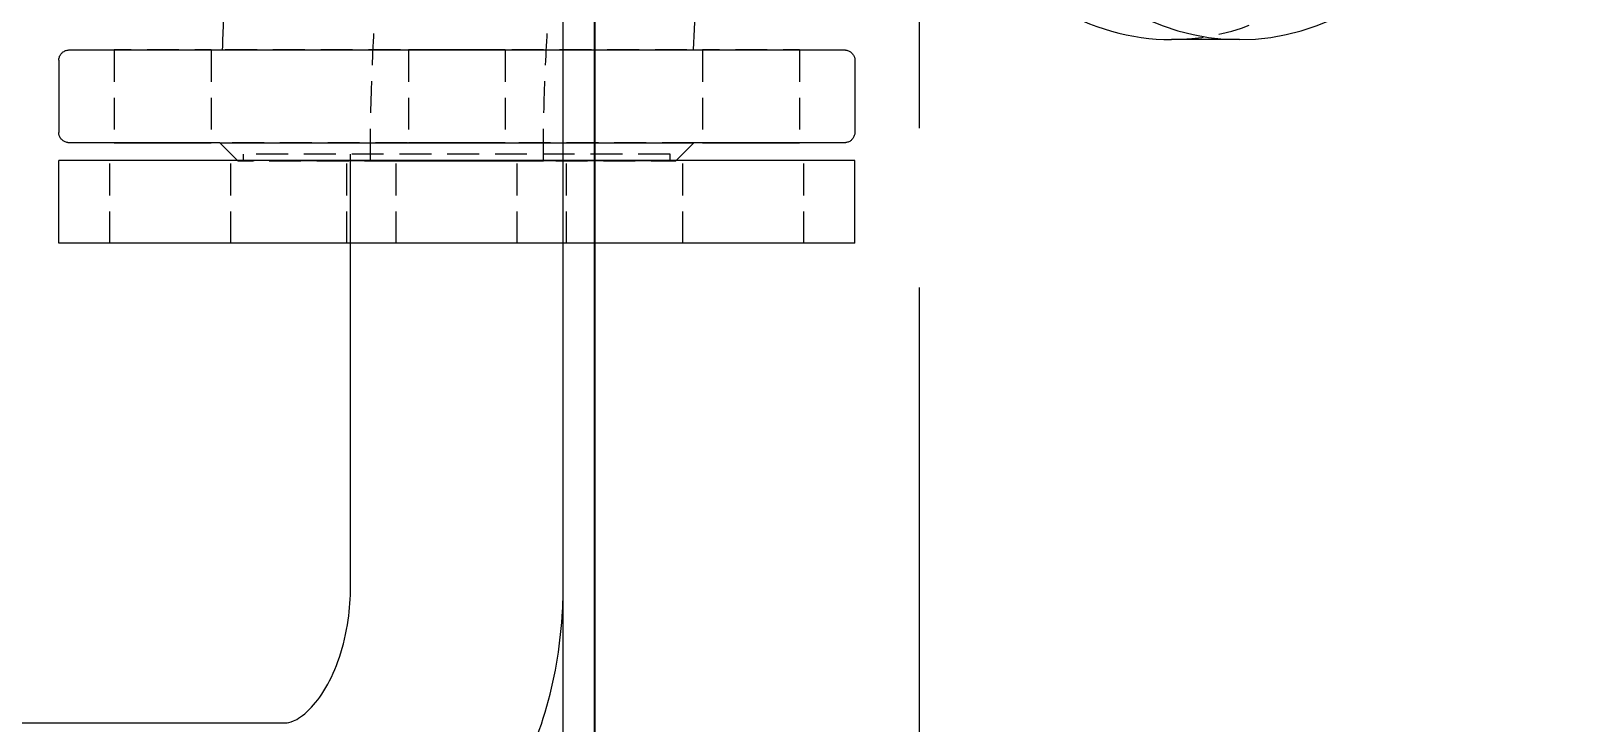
# Model space of a CAD drawing. Header units: millimetres. Extents: x -46397 to 283259, y -8690 to 23983.
# Drawn here: x 9963.4 to 10208.1, y 7592.9 to 7701.5 of the extents above; entities that cross this region are included whole.
import ezdxf
from ezdxf import colors
from ezdxf.entities.mleader import LeaderData, LeaderLine
from ezdxf.enums import TextEntityAlignment as Align
from ezdxf.math import Vec2, Vec3

# ---------------------------------------------------------------- set-up
doc = ezdxf.new("R2010")
doc.units = ezdxf.units.MM
doc.linetypes.add('CENTER', pattern=[2, 1.25, -0.25, 0.25, -0.25])
doc.linetypes.add('HIDDENX2', pattern=[0.75, 0.5, -0.25])
doc.layers.get('Defpoints').update_dxf_attribs({"lineweight": 0})
for name, color, linetype, lineweight in [('0-Dim', 7, 'Continuous', 0), ('DUONGCHINH', 7, 'Continuous', 25), ('DUONGTAM', 1, 'CENTER', 0), ('Long_AM_Visible', 30, 'Continuous', 25), ('PHANTOM 2', 8, 'Continuous', 0)]:
    doc.layers.add(name, color=color, linetype=linetype, lineweight=lineweight)
doc.styles.add('GHI CHÚ 1', font='isocp_IV25.ttf', dxfattribs={"width": 0.8})
doc.styles.add('Long_Text', font='isocp.shx', dxfattribs={"width": 0.7})
doc.styles.get("Standard").update_dxf_attribs({"font": 'isocp.shx', "width": 0.8})
doc.dimstyles.new('1-30SCALE', dxfattribs={"dimtxt": 75, "dimasz": 75, "dimexe": 37.5, "dimexo": 30, "dimgap": 30, "dimtad": 1, "dimtoh": 1, "dimdec": 0, "dimdsep": 46, "dimtxsty": 'GHI CHÚ 1', "dimcen": 0.09, "dimclrd": 256, "dimclre": 256, "dimclrt": 2, "dimadec": 0, "dimazin": 0, "dimtfac": 1, "dimtdec": 0, "dimtofl": 0, "dimtmove": 0, "dimatfit": 3, "dimfxl": 1, "dimlwd": 0, "dimlwe": 0, "dimarcsym": 0})

# ---------------------------------------------------------------- blocks, each defined once
blk = doc.blocks.new('_TagCircle')
at = {"color": 0, "linetype": 'ByBlock', "lineweight": -2, "transparency": 16777216}
blk.add_circle((0, 0), 4, dxfattribs=at)
at = {"layer": 'Long_AM_Visible', "color": 0, "transparency": 16777216, "style": 'Long_Text'}
blk.add_attdef('TAGNUMBER', text='', height=3, dxfattribs=at).set_placement((0, -1.5), align=Align.CENTER)
blk = doc.blocks.new('_Open30')
at = {"color": 0, "linetype": 'ByBlock', "lineweight": -2}
for p, q in [((-1, 0.2679), (0, 0)), ((0, 0), (-1, -0.2679)), ((0, 0), (-1, 0))]:
    blk.add_line(p, q, dxfattribs=at)
blk = doc.blocks.new('A$C3d023de0')
at = {"color": 3, "linetype": 'HIDDENX2', "lineweight": 0, "ltscale": 100, "extrusion": (0, 1, 0)}
blk.add_line((600, 1954.61), (600, 454.61), dxfattribs=at)
at = {"layer": 'DUONGCHINH', "color": 2, "ltscale": 10, "extrusion": (0, 1, 0)}
blk.add_line((605, 1954.61), (605, 454.61), dxfattribs=at)
blk = doc.blocks.new('q kjekjas ad')
at = {"color": 2, "linetype": 'Continuous', "lineweight": 0, "ltscale": 10, "extrusion": (0, 1, 0)}
for p, q in [((-4293.71, 1418.58), (-4304.42, 1418.58)), ((-4479.14, 1415.32), (-4479.14, 1404.01)), ((-4354.14, 1415.32), (-4354.14, 1404.01)), ((-4451.04, 1399.56), (-4453.87, 1402.38)), ((-4433.34, 1332.61), (-4433.34, 1400.61)), ((-4399.94, 1332.61), (-4399.94, 1400.61)), ((-4382.18, 1399.61), (-4379.41, 1402.38)), ((-4354.14, 1399.61), (-4479.14, 1399.61)), ((-4479.14, 1386.61), (-4479.14, 1399.61)), ((-4354.14, 1386.61), (-4354.14, 1399.61)), ((-4354.14, 1386.61), (-4479.14, 1386.61)), ((-4572.2, 1311.31), (-4443.51, 1311.31))]:
    blk.add_line(p, q, dxfattribs=at)
at = {"color": 1, "linetype": 'HIDDENX2', "lineweight": 0, "ltscale": 10, "extrusion": (0, 1, 0)}
for p, q in [((-4470.44, 1416.95), (-4470.44, 1402.38)), ((-4455.22, 1416.95), (-4455.22, 1402.38)), ((-4424.25, 1416.95), (-4424.25, 1402.38)), ((-4409.03, 1416.95), (-4409.03, 1402.38)), ((-4378.05, 1416.95), (-4378.05, 1402.38)), ((-4362.83, 1416.95), (-4362.83, 1402.38)), ((-4383.14, 1400.61), (-4450.14, 1400.61)), ((-4450.14, 1399.61), (-4450.14, 1400.61)), ((-4433.89, 1386.61), (-4433.89, 1400.61)), ((-4424.25, 1402.38), (-4424.25, 1402.38)), ((-4409.03, 1402.38), (-4409.03, 1402.38)), ((-4399.39, 1386.61), (-4399.39, 1400.61)), ((-4383.14, 1399.61), (-4383.14, 1400.61)), ((-4471.14, 1386.61), (-4471.14, 1399.61)), ((-4452.14, 1386.61), (-4452.14, 1399.61)), ((-4426.14, 1386.61), (-4426.14, 1399.61)), ((-4407.14, 1386.61), (-4407.14, 1399.61)), ((-4382.23, 1399.56), (-4382.18, 1399.61)), ((-4381.14, 1386.61), (-4381.14, 1399.61)), ((-4362.14, 1386.61), (-4362.14, 1399.61))]:
    blk.add_line(p, q, dxfattribs=at)
at = {"color": 2, "linetype": 'Continuous', "lineweight": 0, "ltscale": 10}
for centre, end_param in [((-4293.71, 1486.51), 4.712382), ((-4304.42, 1486.51), 0)]:
    blk.add_ellipse(centre, major_axis=(0, -67.93), ratio=0.707107, start_param=-1.570803, end_param=end_param, dxfattribs=at)
at = {"color": 1, "linetype": 'HIDDENX2', "lineweight": 0, "ltscale": 10}
blk.add_ellipse((-4304.42, 1486.51), major_axis=(0, -67.93), ratio=0.707107, start_param=0, end_param=3.141593, dxfattribs=at)
at = {"color": 1, "linetype": 'HIDDENX2', "lineweight": 0, "ltscale": 10, "extrusion": (0, 0, -1)}
for centre, major_axis, start_param, end_param in [((-4462.83, 1416.95), (7.61, 0), -2.356194, 3.926991), ((-4416.64, 1416.95), (7.61, 0), -2.356194, 3.926991), ((-4416.64, 1416.95), (7.61, 0), -2.356194, 3.926991), ((-4370.44, 1416.95), (7.61, 0), -2.356194, 3.926991), ((-4416.64, 1402.38), (37.23, 0), 0.000005, 3.141588), ((-4416.64, 1402.38), (7.61, 0), 0.785398, 7.068583), ((-4416.64, 1399.56), (34.4, 0), -2.356194, 3.926991), ((-4416.64, 1399.56), (13.59, 0), -2.356194, 3.926991)]:
    blk.add_ellipse(centre, major_axis=major_axis, ratio=0.000005, start_param=start_param, end_param=end_param, dxfattribs=at)
at = {"color": 2, "linetype": 'Continuous', "lineweight": 0, "ltscale": 10, "extrusion": (0, 0, -1)}
for centre, major_axis, start_param, end_param in [((-4462.83, 1402.38), (7.61, 0), 0.785398, 7.068583), ((-4416.64, 1402.38), (-37.23, 0), -0.000005, 0.785398), ((-4416.64, 1402.38), (37.23, 0), -2.356194, 0.000005), ((-4416.64, 1402.38), (7.61, 0), 0.785398, 7.068583), ((-4370.44, 1402.38), (7.61, 0), 0.785398, 7.068583)]:
    blk.add_ellipse(centre, major_axis=major_axis, ratio=0.000005, start_param=start_param, end_param=end_param, dxfattribs=at)
at = {"color": 2, "linetype": 'Continuous', "lineweight": 0, "ltscale": 10}
for points, knots in [([(-4453.42, 1416.95), (-4453.32, 1420.1), (-4453.18, 1423.25), (-4452.81, 1429.54), (-4452.58, 1432.68), (-4452.03, 1438.95), (-4451.72, 1442.08), (-4451, 1448.32), (-4450.6, 1451.43), (-4449.71, 1457.63), (-4449.22, 1460.72), (-4448.69, 1463.8)], [1.6154377, 1.6154377, 1.6154377, 1.6154377, 1.6542928, 1.6542928, 1.6931489, 1.6931489, 1.7320049, 1.7320049, 1.770861, 1.770861, 1.809717, 1.809717, 1.809717, 1.809717]), ([(-4379.46, 1416.95), (-4379.34, 1419.86), (-4379.18, 1422.77), (-4378.76, 1428.57), (-4378.5, 1431.46), (-4377.89, 1437.22), (-4377.54, 1440.09), (-4377.09, 1443.34), (-4377.03, 1443.73), (-4376.98, 1444.12)], [1.6276595, 1.6276595, 1.6276595, 1.6276595, 1.673441, 1.673441, 1.7192237, 1.7192237, 1.7650064, 1.7650064, 1.7713162, 1.7713162, 1.7713162, 1.7713162]), ([(-4479.14, 1415.32), (-4479.14, 1415.49), (-4479.11, 1415.67), (-4479, 1416), (-4478.91, 1416.16), (-4478.7, 1416.44), (-4478.58, 1416.56), (-4478.29, 1416.76), (-4478.13, 1416.83), (-4477.88, 1416.91), (-4477.8, 1416.92), (-4477.67, 1416.94), (-4477.63, 1416.94), (-4477.57, 1416.95), (-4477.56, 1416.95), (-4477.54, 1416.95), (-4477.54, 1416.95), (-4477.53, 1416.95), (-4477.53, 1416.95), (-4477.52, 1416.95), (-4477.52, 1416.95), (-4477.52, 1416.95), (-4477.52, 1416.95), (-4477.51, 1416.95), (-4477.51, 1416.95), (-4477.51, 1416.95), (-4477.51, 1416.95), (-4477.51, 1416.95), (-4477.51, 1416.95), (-4477.5, 1416.95), (-4477.5, 1416.95), (-4477.47, 1416.95), (-4477.43, 1416.95), (-4477.23, 1416.95), (-4476.94, 1416.95), (-4476.1, 1416.95), (-4475.55, 1416.95), (-4474.2, 1416.95), (-4473.4, 1416.95), (-4471.54, 1416.95), (-4470.49, 1416.95), (-4468.16, 1416.95), (-4466.88, 1416.95), (-4464.1, 1416.95), (-4462.61, 1416.95), (-4459.42, 1416.95), (-4457.73, 1416.95), (-4454.18, 1416.95), (-4452.31, 1416.95), (-4448.44, 1416.95), (-4446.43, 1416.95), (-4442.28, 1416.95), (-4440.15, 1416.95), (-4435.79, 1416.95), (-4433.56, 1416.95), (-4429.04, 1416.95), (-4426.75, 1416.95), (-4422.14, 1416.95), (-4419.81, 1416.95), (-4415.16, 1416.95), (-4412.82, 1416.95), (-4408.19, 1416.95), (-4405.89, 1416.95), (-4401.34, 1416.95), (-4399.1, 1416.95), (-4394.7, 1416.95), (-4392.53, 1416.95), (-4388.34, 1416.95), (-4386.29, 1416.95), (-4382.35, 1416.95), (-4380.44, 1416.95), (-4376.81, 1416.95), (-4375.07, 1416.95), (-4371.79, 1416.95), (-4370.25, 1416.95), (-4367.37, 1416.95), (-4366.03, 1416.95), (-4363.59, 1416.95), (-4362.49, 1416.95), (-4360.51, 1416.95), (-4359.65, 1416.95), (-4358.17, 1416.95), (-4357.56, 1416.95), (-4356.6, 1416.95), (-4356.25, 1416.95), (-4355.94, 1416.95), (-4355.87, 1416.95), (-4355.81, 1416.95), (-4355.79, 1416.95), (-4355.78, 1416.95), (-4355.77, 1416.95), (-4355.77, 1416.95), (-4355.77, 1416.95), (-4355.76, 1416.95), (-4355.76, 1416.95), (-4355.75, 1416.95), (-4355.75, 1416.95), (-4355.75, 1416.95), (-4355.75, 1416.95), (-4355.75, 1416.95), (-4355.75, 1416.95), (-4355.74, 1416.95), (-4355.74, 1416.95), (-4355.72, 1416.95), (-4355.72, 1416.95), (-4355.7, 1416.95), (-4355.68, 1416.95), (-4355.64, 1416.94), (-4355.6, 1416.94), (-4355.47, 1416.92), (-4355.37, 1416.9), (-4355.1, 1416.82), (-4354.94, 1416.74), (-4354.66, 1416.53), (-4354.54, 1416.4), (-4354.34, 1416.12), (-4354.26, 1415.96), (-4354.16, 1415.64), (-4354.14, 1415.48), (-4354.14, 1415.32)], [0, 0, 0, 0, 0.528736, 0.528736, 1.047921, 1.047921, 1.567449, 1.567449, 2.086964, 2.086964, 2.344199, 2.344199, 2.473782, 2.473782, 2.514623, 2.514623, 2.527888, 2.527888, 2.534445, 2.534445, 2.547747, 2.547747, 2.574177, 2.574177, 2.606475, 2.606475, 2.703306, 2.703306, 2.993693, 2.993693, 3.864856, 3.864856, 6.478895, 6.478895, 13.48298, 13.48298, 20.462889, 20.462889, 27.442146, 27.442146, 34.421351, 34.421351, 41.400544, 41.400544, 48.379732, 48.379732, 55.358919, 55.358919, 62.338104, 62.338104, 69.317289, 69.317289, 76.296474, 76.296474, 83.275658, 83.275658, 90.254842, 90.254842, 97.234026, 97.234026, 104.21321, 104.21321, 111.192394, 111.192394, 118.171578, 118.171578, 125.150762, 125.150762, 132.129946, 132.129946, 139.109131, 139.109131, 146.088316, 146.088316, 153.067501, 153.067501, 160.046687, 160.046687, 167.025875, 167.025875, 174.005066, 174.005066, 180.984267, 180.984267, 187.963501, 187.963501, 190.875835, 190.875835, 192.295898, 192.295898, 192.987402, 192.987402, 193.506022, 193.506022, 193.603436, 193.603436, 193.613191, 193.613191, 193.619737, 193.619737, 193.626295, 193.626295, 193.639578, 193.639578, 193.665966, 193.665966, 193.700248, 193.700248, 193.803071, 193.803071, 194.112683, 194.112683, 194.636116, 194.636116, 195.155483, 195.155483, 195.675004, 195.675004, 196.157959, 196.157959, 196.157959, 196.157959]), ([(-4453.86, 1402.38), (-4454.13, 1402.38), (-4454.39, 1402.38), (-4456.46, 1402.38), (-4458.2, 1402.38), (-4461.48, 1402.38), (-4463.03, 1402.38), (-4465.9, 1402.38), (-4467.24, 1402.38), (-4469.68, 1402.38), (-4470.79, 1402.38), (-4472.76, 1402.38), (-4473.63, 1402.38), (-4475.1, 1402.38), (-4475.71, 1402.38), (-4476.67, 1402.38), (-4477.03, 1402.38), (-4477.33, 1402.38), (-4477.4, 1402.38), (-4477.47, 1402.38), (-4477.48, 1402.38), (-4477.5, 1402.38), (-4477.5, 1402.38), (-4477.51, 1402.38), (-4477.51, 1402.38), (-4477.51, 1402.38), (-4477.51, 1402.38), (-4477.52, 1402.38), (-4477.52, 1402.38), (-4477.52, 1402.38), (-4477.52, 1402.38), (-4477.53, 1402.38), (-4477.53, 1402.38), (-4477.53, 1402.38), (-4477.54, 1402.38), (-4477.55, 1402.38), (-4477.56, 1402.38), (-4477.58, 1402.38), (-4477.59, 1402.39), (-4477.64, 1402.39), (-4477.67, 1402.39), (-4477.81, 1402.41), (-4477.91, 1402.43), (-4478.17, 1402.51), (-4478.33, 1402.6), (-4478.61, 1402.8), (-4478.74, 1402.93), (-4478.94, 1403.21), (-4479.01, 1403.37), (-4479.11, 1403.69), (-4479.14, 1403.85), (-4479.14, 1404.01)], [138.113507, 138.113507, 138.113507, 138.113507, 139.109131, 139.109131, 146.088316, 146.088316, 153.067501, 153.067501, 160.046687, 160.046687, 167.025875, 167.025875, 174.005066, 174.005066, 180.984267, 180.984267, 187.963501, 187.963501, 190.875835, 190.875835, 192.295898, 192.295898, 192.987402, 192.987402, 193.506022, 193.506022, 193.603436, 193.603436, 193.613191, 193.613191, 193.619737, 193.619737, 193.626295, 193.626295, 193.639578, 193.639578, 193.665966, 193.665966, 193.700248, 193.700248, 193.803071, 193.803071, 194.112683, 194.112683, 194.636116, 194.636116, 195.155483, 195.155483, 195.675004, 195.675004, 196.157959, 196.157959, 196.157959, 196.157959]), ([(-4354.14, 1404.01), (-4354.14, 1403.84), (-4354.17, 1403.66), (-4354.28, 1403.33), (-4354.36, 1403.17), (-4354.57, 1402.89), (-4354.7, 1402.77), (-4354.98, 1402.57), (-4355.14, 1402.5), (-4355.39, 1402.43), (-4355.48, 1402.41), (-4355.6, 1402.39), (-4355.65, 1402.39), (-4355.7, 1402.38), (-4355.72, 1402.38), (-4355.73, 1402.38), (-4355.74, 1402.38), (-4355.74, 1402.38), (-4355.75, 1402.38), (-4355.75, 1402.38), (-4355.75, 1402.38), (-4355.76, 1402.38), (-4355.76, 1402.38), (-4355.76, 1402.38), (-4355.76, 1402.38), (-4355.76, 1402.38), (-4355.76, 1402.38), (-4355.77, 1402.38), (-4355.77, 1402.38), (-4355.77, 1402.38), (-4355.78, 1402.38), (-4355.8, 1402.38), (-4355.84, 1402.38), (-4356.05, 1402.38), (-4356.33, 1402.38), (-4357.17, 1402.38), (-4357.72, 1402.38), (-4359.07, 1402.38), (-4359.88, 1402.38), (-4361.73, 1402.38), (-4362.78, 1402.38), (-4365.11, 1402.38), (-4366.4, 1402.38), (-4369.17, 1402.38), (-4370.67, 1402.38), (-4373.85, 1402.38), (-4375.55, 1402.38), (-4378, 1402.38), (-4378.7, 1402.38), (-4379.41, 1402.38)], [0, 0, 0, 0, 0.528736, 0.528736, 1.047921, 1.047921, 1.567449, 1.567449, 2.086964, 2.086964, 2.344199, 2.344199, 2.473782, 2.473782, 2.514623, 2.514623, 2.527888, 2.527888, 2.534445, 2.534445, 2.547747, 2.547747, 2.574177, 2.574177, 2.606475, 2.606475, 2.703306, 2.703306, 2.993693, 2.993693, 3.864856, 3.864856, 6.478895, 6.478895, 13.48298, 13.48298, 20.462889, 20.462889, 27.442146, 27.442146, 34.421351, 34.421351, 41.400544, 41.400544, 48.379732, 48.379732, 55.358919, 55.358919, 58.043195, 58.043195, 58.043195, 58.043195]), ([(-4443.51, 1277.91), (-4439.19, 1277.91), (-4434.64, 1278.73), (-4426.08, 1282.07), (-4422.07, 1284.53), (-4414.7, 1290.91), (-4411.42, 1294.92), (-4406, 1303.9), (-4403.92, 1308.9), (-4401.07, 1318.96), (-4400.3, 1324.03), (-4399.97, 1330.13), (-4399.94, 1331.38), (-4399.94, 1332.61)], [1, 1, 1, 1, 1.284704, 1.284704, 1.56092, 1.56092, 1.859879, 1.859879, 2.174038, 2.174038, 2.488198, 2.488198, 2.570796, 2.570796, 2.570796, 2.570796]), ([(-4443.51, 1311.31), (-4443.2, 1311.31), (-4442.87, 1311.35), (-4441.67, 1311.87), (-4440.79, 1312.39), (-4438.94, 1314.27), (-4438.04, 1315.42), (-4436.4, 1318.22), (-4435.67, 1319.85), (-4434.45, 1323.45), (-4433.99, 1325.44), (-4433.45, 1329.19), (-4433.34, 1330.94), (-4433.34, 1332.61)], [1, 1, 1, 1, 1.314159, 1.314159, 1.628319, 1.628319, 1.876789, 1.876789, 2.112114, 2.112114, 2.357166, 2.357166, 2.570796, 2.570796, 2.570796, 2.570796])]:
    blk.add_open_spline(points, degree=3, knots=knots, dxfattribs=at)
at = {"color": 1, "linetype": 'HIDDENX2', "lineweight": 0, "ltscale": 10}
for points, knots in [([(-4430.22, 1399.56), (-4430.22, 1403.9), (-4430.14, 1408.24), (-4429.82, 1416.91), (-4429.58, 1421.24), (-4428.94, 1429.88), (-4428.54, 1434.19), (-4427.58, 1442.77), (-4427.02, 1447.04), (-4425.74, 1455.55), (-4425.02, 1459.78), (-4424.23, 1463.98)], [1.5707898, 1.5707898, 1.5707898, 1.5707898, 1.6231497, 1.6231497, 1.6755095, 1.6755095, 1.7278694, 1.7278694, 1.7802293, 1.7802293, 1.8325892, 1.8325892, 1.8325892, 1.8325892]), ([(-4403.05, 1399.56), (-4403.05, 1403.56), (-4402.98, 1407.57), (-4402.68, 1415.57), (-4402.46, 1419.56), (-4401.87, 1427.53), (-4401.5, 1431.5), (-4400.61, 1439.41), (-4400.09, 1443.34), (-4398.92, 1451.17), (-4398.26, 1455.06), (-4397.53, 1458.92)], [1.5707898, 1.5707898, 1.5707898, 1.5707898, 1.6231497, 1.6231497, 1.6755095, 1.6755095, 1.7278694, 1.7278694, 1.7802293, 1.7802293, 1.8325892, 1.8325892, 1.8325892, 1.8325892]), ([(-4453.41, 1416.95), (-4453.47, 1416.95), (-4453.29, 1416.95), (-4452.67, 1416.95), (-4452.4, 1416.95), (-4451.75, 1416.95), (-4451.37, 1416.95), (-4450.05, 1416.95), (-4448.97, 1416.95), (-4447.35, 1416.95), (-4447.01, 1416.95), (-4446.31, 1416.95), (-4445.94, 1416.95), (-4444.82, 1416.95), (-4444.02, 1416.95), (-4441.52, 1416.95), (-4439.7, 1416.95), (-4437.21, 1416.95), (-4436.7, 1416.95), (-4435.67, 1416.95), (-4435.15, 1416.95), (-4433.57, 1416.95), (-4431.41, 1416.95), (-4429.16, 1416.95), (-4427.44, 1416.95), (-4426.85, 1416.95), (-4425.68, 1416.95), (-4425.09, 1416.95), (-4422.12, 1416.95), (-4419.72, 1416.95), (-4416.11, 1416.95), (-4414.9, 1416.95), (-4413.07, 1416.95), (-4412.47, 1416.95), (-4411.26, 1416.95), (-4410.66, 1416.95), (-4407.69, 1416.95), (-4405.37, 1416.95), (-4402.54, 1416.95), (-4401.98, 1416.95), (-4400.87, 1416.95), (-4400.32, 1416.95), (-4398.69, 1416.95), (-4397.64, 1416.95), (-4394.59, 1416.95), (-4392.69, 1416.95), (-4390.04, 1416.95), (-4389.2, 1416.95), (-4387.63, 1416.95), (-4386.89, 1416.95), (-4385.51, 1416.95), (-4384.86, 1416.95), (-4383.67, 1416.95), (-4383.11, 1416.95), (-4381.64, 1416.95), (-4380.89, 1416.95), (-4380.23, 1416.95), (-4380.11, 1416.95), (-4379.9, 1416.95), (-4379.81, 1416.95), (-4379.59, 1416.95), (-4379.5, 1416.95), (-4379.41, 1416.95), (-4379.59, 1416.95), (-4380.11, 1416.95), (-4380.23, 1416.95), (-4380.5, 1416.95), (-4380.64, 1416.95), (-4381.13, 1416.95), (-4381.51, 1416.95), (-4382.37, 1416.95), (-4382.86, 1416.95), (-4383.68, 1416.95), (-4383.96, 1416.95), (-4384.56, 1416.95), (-4384.88, 1416.95), (-4386.51, 1416.95), (-4388, 1416.95), (-4390.49, 1416.95), (-4391.37, 1416.95), (-4392.75, 1416.95), (-4393.22, 1416.95), (-4394.19, 1416.95), (-4394.67, 1416.95), (-4397.15, 1416.95), (-4399.25, 1416.95), (-4402.01, 1416.95), (-4402.58, 1416.95), (-4403.71, 1416.95), (-4404.29, 1416.95), (-4406.02, 1416.95), (-4407.19, 1416.95), (-4410.72, 1416.95), (-4413.11, 1416.95), (-4416.16, 1416.95), (-4416.77, 1416.95), (-4417.98, 1416.95), (-4418.59, 1416.95), (-4420.4, 1416.95), (-4421.59, 1416.95), (-4423.96, 1416.95), (-4425.14, 1416.95), (-4427.48, 1416.95), (-4428.64, 1416.95), (-4432.03, 1416.95), (-4434.18, 1416.95), (-4437.24, 1416.95), (-4438.24, 1416.95), (-4440.16, 1416.95), (-4441.08, 1416.95), (-4443.7, 1416.95), (-4445.27, 1416.95), (-4447.37, 1416.95), (-4448.02, 1416.95), (-4449.22, 1416.95), (-4449.76, 1416.95), (-4450.74, 1416.95), (-4451.17, 1416.95), (-4451.74, 1416.95), (-4451.92, 1416.95), (-4452.24, 1416.95), (-4452.39, 1416.95), (-4453.06, 1416.95), (-4453.35, 1416.95), (-4453.41, 1416.95)], [0, 0, 0, 0, 0.0066473, 0.0066473, 0.0099709, 0.0099709, 0.0132946, 0.0132946, 0.0199419, 0.0199419, 0.0216037, 0.0216037, 0.0232655, 0.0232655, 0.0265892, 0.0265892, 0.0332365, 0.0332365, 0.0348983, 0.0348983, 0.0365601, 0.0365601, 0.0398837, 0.0432074, 0.0432074, 0.0448692, 0.0448692, 0.046531, 0.046531, 0.0531783, 0.0531783, 0.056502, 0.056502, 0.0581638, 0.0581638, 0.0598256, 0.0598256, 0.0664729, 0.0664729, 0.0681347, 0.0681347, 0.0697965, 0.0697965, 0.0731202, 0.0731202, 0.0797675, 0.0797675, 0.0830911, 0.0830911, 0.0864148, 0.0864148, 0.0897384, 0.0897384, 0.0930621, 0.0930621, 0.0997094, 0.0997094, 0.1013712, 0.1013712, 0.103033, 0.103033, 0.1063566, 0.1063566, 0.1130039, 0.1130039, 0.1146658, 0.1146658, 0.1163276, 0.1163276, 0.1196512, 0.1196512, 0.1229749, 0.1229749, 0.1246367, 0.1246367, 0.1262985, 0.1262985, 0.1329458, 0.1329458, 0.1362695, 0.1362695, 0.1379313, 0.1379313, 0.1395931, 0.1395931, 0.1462404, 0.1462404, 0.1479022, 0.1479022, 0.149564, 0.149564, 0.1528877, 0.1528877, 0.159535, 0.159535, 0.1611968, 0.1611968, 0.1628586, 0.1628586, 0.1661823, 0.1661823, 0.1695059, 0.1695059, 0.1728295, 0.1728295, 0.1794768, 0.1794768, 0.1828005, 0.1828005, 0.1861241, 0.1861241, 0.1927714, 0.1927714, 0.1960951, 0.1960951, 0.1994187, 0.1994187, 0.2027424, 0.2027424, 0.2044042, 0.2044042, 0.206066, 0.206066, 0.2127133, 0.2127133, 0.2127133, 0.2127133]), ([(-4379.41, 1402.38), (-4380.54, 1402.38), (-4381.71, 1402.38), (-4384.84, 1402.38), (-4386.85, 1402.38), (-4390.99, 1402.38), (-4393.13, 1402.38), (-4397.48, 1402.38), (-4399.71, 1402.38), (-4404.23, 1402.38), (-4406.52, 1402.38), (-4411.14, 1402.38), (-4413.47, 1402.38), (-4418.12, 1402.38), (-4420.45, 1402.38), (-4425.08, 1402.38), (-4427.38, 1402.38), (-4431.93, 1402.38), (-4434.18, 1402.38), (-4438.58, 1402.38), (-4440.74, 1402.38), (-4444.94, 1402.38), (-4446.98, 1402.38), (-4450.65, 1402.38), (-4452.29, 1402.38), (-4453.86, 1402.38)], [58.043195, 58.043195, 58.043195, 58.043195, 62.338104, 62.338104, 69.317289, 69.317289, 76.296474, 76.296474, 83.275658, 83.275658, 90.254842, 90.254842, 97.234026, 97.234026, 104.21321, 104.21321, 111.192394, 111.192394, 118.171578, 118.171578, 125.150762, 125.150762, 132.129946, 132.129946, 138.113507, 138.113507, 138.113507, 138.113507])]:
    blk.add_open_spline(points, degree=3, knots=knots, dxfattribs=at)
blk.add_open_spline([(-4379.46, 1416.95), (-4379.46, 1416.95), (-4379.46, 1416.95), (-4379.46, 1416.95)], degree=3, dxfattribs=at)
blk = doc.blocks.new('*D1643')
at = {"layer": 'Defpoints', "color": 0, "transparency": 16777216}
for p in [(9680.34, 8741.79, -1.5), (11942.21, 8741.79), (10121.84, 3758.56, -1.5)]:
    blk.add_point(p, dxfattribs=at)
at = {"layer": 'PHANTOM 2', "linetype": 'Continuous', "lineweight": 0, "transparency": 16777216}
for p, q in [((9710.34, 8741.79), (11972.21, 8741.79)), ((11942.21, 3848.56), (11942.21, 8651.79)), ((10151.84, 3758.56), (11972.21, 3758.56))]:
    blk.add_line(p, q, dxfattribs=at)
at = {"layer": 'PHANTOM 2', "transparency": 16777216}
for points in [[(11927.21, 8651.79), (11957.21, 8651.79), (11942.21, 8741.79)], [(11927.21, 3848.56), (11957.21, 3848.56), (11942.21, 3758.56)]]:
    blk.add_solid(points, dxfattribs=at)
at = {"layer": 'PHANTOM 2', "color": 2, "transparency": 16777216, "insert": (11862.67, 6250.17), "char_height": 95, "attachment_point": 5, "rotation": 90, "style": 'GHI CHÚ 1'}
blk.add_mtext('4983', dxfattribs=at)

msp = doc.modelspace()

# ---------------------------------------------------------------- linework, layer by layer
at = {"layer": 'DUONGTAM', "color": 5, "lineweight": 0, "ltscale": 100, "elevation": -1.5}
msp.add_lwpolyline([(8790.84, 8236.24), (8790.84, 6736.24), (8790.84, 6686.41, 0.284296), (8933.19, 6452.98, 0.238987), (9960.48, 6452.98, 0.284296), (10102.84, 6686.41), (10102.84, 6736.24), (10102.84, 8236.24), (10102.84, 8286.06, 0.284296), (9960.48, 8519.5, 0.238987), (8933.19, 8519.5, 0.284296), (8790.84, 8286.06)], format="xyb", close=True, dxfattribs=at)

# ---------------------------------------------------------------- block references
for name, p in [('q kjekjas ad', (14446.84, 6281.56, -1.5)), ('A$C3d023de0', (9446.84, 6281.56, -1.5))]:
    msp.add_blockref(name, p)

# ---------------------------------------------------------------- dimensions: what is measured, and where the dimension line sits
at = {"layer": 'PHANTOM 2'}
dim = msp.add_linear_dim(base=(11942.21, 8741.79), p1=(10121.84, 3758.56, -1.5), p2=(9680.34, 8741.79, -1.5), angle=90, dimstyle='1-30SCALE', override={"dimtxt": 95, "dimasz": 90, "dimexe": 30, "dimtmove": 1}, dxfattribs=at)
dim.commit()
dim.dimension.update_dxf_attribs({"geometry": '*D1643', "text_midpoint": (11862.67, 6250.17)})

# ---------------------------------------------------------------- leaders
at = {"layer": '0-Dim', "color": 6}
ml = msp.add_multileader_block('Standard', dxfattribs=at)
ml.set_content('_TagCircle', color=6, scale=-30)
ml.set_attribute('TAGNUMBER', 'N12', width=0)
ml.set_leader_properties(color=5)
ml.set_arrow_properties(name='OPEN30')
ml.build(insert=Vec2(0, 0))
ml.multileader.update_dxf_attribs({"has_dogleg": 0, "text_left_attachment_type": 6, "text_right_attachment_type": 6, "dogleg_length": 0.36, "arrow_head_size": 60, "block_connection_type": 1})
ctx = ml.context
ctx.base_point, ctx.char_height, ctx.arrow_head_size, ctx.landing_gap_size, ctx.plane_origin = Vec3(10722, 7576.17, -1.5), 56, 60, 1.4, Vec3(10042.64, 7454.52, -1.5)
ctx.left_attachment, ctx.right_attachment, ctx.text_align_type, ctx.attachment_type = 6, 6, 2, 1
notes = []
notes.append((ctx, [(0, (1, 1, 0), (10721.64, 7576.17, -1.5), (1, 0), 0.36, [(0, [(9886.44, 7576.17, -1.5)], 0, [])])]))
ctx.block.insert, ctx.block.scale = Vec3(10722, 7576.17, -1.5), Vec3(-30, 30, 30)
for ctx, leaders in notes:
    for number, flags, end, landing, length, lines in leaders:
        leader = LeaderData()
        leader.index, (leader.has_last_leader_line, leader.has_dogleg_vector, leader.attachment_direction) = number, flags
        leader.last_leader_point, leader.dogleg_vector, leader.dogleg_length = Vec3(end), Vec3(landing), length
        for number, points, colour, breaks in lines:
            line = LeaderLine()
            line.index, line.vertices, line.color, line.breaks = number, Vec3.list(points), colors.encode_raw_color(colour), breaks
            leader.lines.append(line)
        ctx.leaders.append(leader)

doc.saveas('drawing.dxf')
